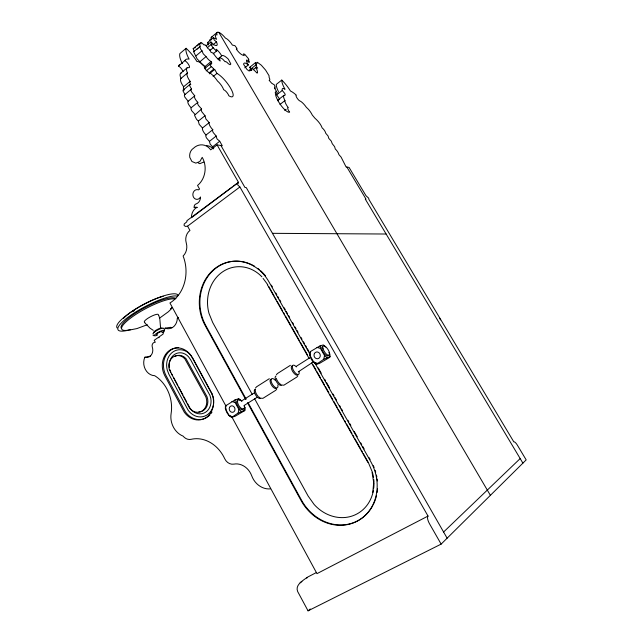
<?xml version="1.0" encoding="UTF-8"?>
<svg xmlns="http://www.w3.org/2000/svg" width="643" height="643" viewBox="0 0 643 643"><rect width="100%" height="100%" fill="white"/><g stroke="black" fill="none" stroke-linecap="round" stroke-linejoin="round"><path stroke-width="0.96" d="M244.002 405.701L244.935 407.405L244.983 410.089L244.236 410.901L235.29 416.166L231.601 417.452L229.117 415.587L225.38 408.707L225.396 406.014L235.081 399.858L238.754 398.692L241.205 400.581L239.622 400.059M183.03 71.63A4.485 1.495 51.1 0 0 178.424 66.028L184.798 60.659A4.501 1.471 51.2 0 1 188.72 64.75A4.501 1.471 51.2 0 1 188.849 67.692A11.325 3.721 51.5 0 0 187.451 73.021A9.323 3.094 51.5 0 0 190.135 81.356L189.878 82.529L190.778 84.651L189.773 84.587L189.564 85.543L191.542 89.096L190.915 89.827L191.421 91.66L194.757 95.839A4.927 1.68 51.7 0 0 197.827 102.333L197.562 103.394L198.333 105.315L201.629 108.972L201.187 109.873L201.773 111.729L205.013 115.724L205.913 119.027L209.192 122.62A5.602 1.945 52.2 0 0 212.793 129.677L212.487 130.658L213.146 132.458L216.193 136.043L216.964 138.84L219.713 141.259L222.301 145.768L217.069 144.876L210.703 149.851A14.13 12.153 -84.7 0 0 193.615 148.147A8.335 7.153 -84.6 0 0 189.781 157.374L191.919 161.506L195.85 163.129L199.869 161.514L202.223 157.358A20.23 17.313 -85.9 0 1 197.546 185.457L199.563 189.042L198.47 189.878A4.895 4.22 -87.7 0 0 193.945 191.301A4.895 4.22 -87.7 0 0 193.278 196.678A4.758 4.107 -87.7 0 0 196.79 199.338A4.758 4.107 -87.7 0 0 200.503 196.983A6.888 5.932 -88 0 1 196.083 203.935A3.054 2.636 -88.7 0 0 194.154 207.359L197.136 207.52M201.629 108.972L194.516 115.266L196.525 119.301L198.325 121.093L199.201 124.396L202.489 127.965A5.586 1.977 52.1 0 0 206.049 135.006L205.744 136.003L206.387 137.803L209.425 141.364L210.181 144.169L213.797 148.059M279.697 99.199L276.683 94.843L282.245 90.486L284.761 93.452L285.267 94.859L284.833 95.268A9.203 2.572 53.5 0 0 284.945 100.581A7.153 2.017 53.5 0 0 288.289 107.654A4.163 1.182 53.6 0 0 289.631 112.099A10.457 2.974 53.4 0 1 280.179 104.254A14.556 4.131 53.4 0 1 276.578 91.547L274.481 88.003L275.228 88.236A2.725 0.764 53.2 0 1 275.116 86.701L274.4 84.916L271.635 83.196L269.12 80.271A5.763 1.616 52.9 0 0 269.12 77.369L269.023 75.665L265.591 70.087L261.323 65.208L257.337 62.267L256.822 62.451L257.055 63.504L255.367 62.733L256.637 65.353L255.818 64.975L255.801 65.715L257.722 68.206L255.826 67.563L253.004 69.846M250.175 70.256L250.191 69.516L255.818 64.975M372.795 492.474L373.704 482.523L372.088 472.396M225.38 408.707L226.071 405.194M231.601 417.452L238.167 412.991L238.866 409.454L235.105 402.542L235.081 399.858M244.236 410.901L244.935 407.405M328.911 352.525L329.803 354.092L330.108 356.744L329.023 357.781L319.507 363.391L316.276 364.34L313.848 362.282L309.813 355.161L310.593 351.456L320.182 345.773L323.381 344.953L325.784 347.035M316.276 364.34L323.734 359.3L324.522 355.563L320.455 348.418L320.182 345.773M181.374 72.956A11.277 3.794 51.3 0 0 180.988 78.414A9.283 3.151 51.3 0 0 183.617 86.749L183.351 87.93L184.236 90.052L183.223 90.004L183.006 90.96L184.967 94.505L184.332 95.252L184.822 97.077L188.158 101.248A4.911 1.712 51.6 0 0 191.196 107.727L190.915 108.796L191.678 110.717L194.974 114.35M178.553 317.361L177.315 318.229A11.212 9.541 82.1 0 1 165.074 328.163L162.944 334.191L154.216 340.292L155.268 342.261A3.737 3.159 80.2 0 0 152.311 347.18A7.845 6.591 80.1 0 1 151.274 355.024A7.845 6.591 80.1 0 1 144.852 357.235A12.249 10.312 78.9 0 0 145.382 369.46A12.249 10.312 78.9 0 0 154.674 375.689A33.388 27.762 76.4 0 1 171.11 413.578A18.864 15.979 74.2 0 0 183.078 436.107A9.452 7.989 73.4 0 0 191.132 439.314A33.235 27.954 70.4 0 1 224.704 458.7A9.203 7.885 69.9 0 0 233.883 464.117A17.112 14.596 68 0 1 251.718 475.804A18.888 16.348 67 0 0 270.414 488.865M306.807 578.153L307.531 577.141L316.3 572.591M297.926 375.769L296.97 376.983L283.868 385.197L281.2 384.996M276.747 389.055L275.743 390.293L262.923 398.33L260.238 398.162M276.377 374.765L277.39 373.567L290.411 365.296M238.031 399.536L238.754 398.692M255.496 388.026L256.565 386.797L269.304 378.703M298.28 371.831L312.723 362.314M307.049 577.47C302.853 580.605 294.976 584.961 297.637 591.48L308.053 610.85L441.138 544.115L526.175 459.898L517.438 445.286A4.983 1.358 60 0 0 513.853 441.934L368.889 199.394L368.648 198.14L366.004 195.737L349.085 167.429L346.063 166.915L341.103 157.109L338.885 154.601A4.268 1.165 54.6 0 0 335.292 149.015L334.601 146.652L332.294 143.767L331.209 141.026L328.79 138.382L328.075 136.003L325.72 133.238A3.754 1.021 54.2 0 0 322.183 127.949C320.825 124.163 317.859 120.788 314.901 118.175L312.265 115.025A7.282 1.977 53.9 0 0 306.438 107.421A8.954 2.443 53.8 0 0 299.742 100.887A3.553 0.964 53.6 0 1 296.817 97.664A3.553 0.964 53.6 0 1 296.351 95.196A21.991 6.06 53.7 0 0 290.459 91.009A17.176 4.75 53.3 0 0 281.779 80.078L276.313 84.386A16.79 4.67 53.4 0 0 278.499 91.716M310.593 351.456L309.572 352.509L309.813 355.161M171.343 308.865L168.337 311.775L159.488 318.205M443.598 532.01L520.179 458.572M207.351 47.711L211.057 44.6L212.487 47.06L216.41 51.135L216.884 50.741L216.185 49.238A6.888 2.066 51.8 0 1 221.682 55.885A10.794 3.231 52.1 0 1 228.386 59.212L230.845 64.027L230.138 64.726L228.313 63.721A3.93 1.182 52.1 0 0 225.146 61.768L222.582 59.043L220.404 57.806L219.48 58.553L220.195 61.005A9.918 2.982 51.8 0 1 213.219 53.08L210.976 52.316L210.173 50.025L208.083 48.595L205.913 45.452L204.683 44.664L204.177 45.05L201.508 42.623L200.825 42.8L201.002 43.941L199.812 43.274L199.217 43.555L200.335 46.352L193.599 51.657L197.12 58.907L199.941 61.712A6.486 2.042 51.5 0 0 204.964 66.567L205.76 68.222L204.972 68.319L211.081 63.255L211.547 64.043L209.473 64.34L211.274 66.679A3.119 0.973 51.8 0 1 213.725 69.139L214.674 69.436L216.98 73.406A16.63 5.248 52.1 0 1 231.938 90.759A11.847 3.729 52.2 0 1 228.836 95.775A4.782 1.519 52.2 0 0 223.66 89.731A8.335 2.652 52 0 0 217.471 80.986A10.835 3.456 51.9 0 0 208.3 72.169L205.157 69.123L204.313 67.266L204.619 66.398A10.979 3.504 51.6 0 0 196.959 61.583A21.058 6.8 51.2 0 0 186.1 48.297L179.863 53.594A20.463 6.639 51.4 0 0 182.387 63.649M193.599 51.657L194.266 51.472L193.165 48.675L199.217 43.555M197.055 45.983L200.825 42.8M196.549 49.551L198.06 48.273M211.242 37.374L216.988 32.528M208.42 44.994L207.472 42.639L213.315 37.72L216.619 39.279A7.507 2.178 51.8 0 1 217.045 34.971A9.894 2.853 51.9 0 1 218.845 32.391A9.894 2.853 51.9 0 1 225.484 38.146A7.37 2.114 52 0 1 232.364 45.074L234.952 45.693L236.881 48.329L236.97 49.173L236.302 49.093A7.636 2.162 52.2 0 0 242.427 54.985L244.236 55.628L243.48 53.859L244.79 54.333L248.536 58.786L248.881 59.823L248.286 59.775L249.46 62.033L249.066 62.427L247.901 61.495L246.816 59.928A6.43 1.833 52.5 0 0 248.327 64.943L244.758 67.845M308.053 610.85L310.28 608.969M206.114 45.782L211.041 41.891L213.613 44.737L215.63 45.452A8.078 2.387 51.7 0 0 216.458 41.891L214.28 40.075L213.315 37.72M195.898 55.925L201.99 50.813L200.672 49.214L199.676 46.537M212.809 44.954L216.458 41.891M180.603 73.302L187.017 67.925M209.731 50.668L213.436 47.566M199.941 61.712L206.041 56.616A6.502 2.001 51.7 0 0 211.057 61.511L211.869 63.167L211.081 63.255M180.988 78.414L187.451 73.021M213.179 53.827L216.884 50.741M204.964 66.567L211.057 61.511M183.617 86.749L190.135 81.356M217.985 58.947L221.682 55.885M206.21 70.875L211.274 66.679M183.223 90.004L189.773 84.587M209.184 72.876L213.725 69.139M209.305 73.857L214.674 69.436M184.967 94.505L191.542 89.096M213.138 76.557L216.98 73.406M188.158 101.248L194.757 95.839M191.196 107.727L197.827 102.333M250.191 69.516L251.019 69.886L249.765 67.266L255.367 62.733M198.325 121.093L205.013 115.724M202.489 127.965L209.192 122.62M206.049 135.006L212.793 129.677M209.425 141.364L216.193 136.043M275.164 92.648L276.578 91.547M212.937 146.556L219.713 141.259M278.258 99.778L283.852 95.413M280.018 104.415L284.945 100.581M284.745 110.387L286.159 109.294M217.069 144.876L238.505 182.355L186.96 220.653L186.832 221.811L184.179 224.021L184.115 225.54L185.522 226.432L187.571 226.167L239.895 186.976L428.029 516.064A6.816 2.508 62.2 0 0 429.468 523.683L441.138 544.115M232.123 187.153L191.453 217.744A10.907 9.444 -89.5 0 1 197.12 207.239L194.154 207.359M233.722 185.956L238.505 182.355M300.136 582.775L301.921 581.441M241.72 400.846L254.499 392.76M296.511 366.18L310.063 357.604M244.227 405.428L257.039 397.366M238.167 412.991L244.983 410.089M428.029 516.064L316.975 573.636L231.729 416.704M323.734 359.3L330.108 356.744M193.165 48.675L193.768 48.378M147.255 324.755L136.935 328.581L130.352 329.875M203.831 162.052L199.828 163.652L198.269 163.009M194.797 47.887L195.488 47.711M249.765 67.266L250.328 67.137M144.852 357.235L150.374 356.134M165.074 328.163L170.483 327.319A11.108 9.484 82.1 0 0 171.898 327.737M272.463 233.329L386.13 234.02M207.472 42.639L208.179 42.671M211.057 44.6L211.756 44.68L210.55 42.052M316.967 347.397L320.455 348.418M313.848 362.282L317.32 363.319M231.898 401.489L235.105 402.542M229.117 415.587L232.308 416.664M239.895 186.976L237.926 185.136L237.508 183.938L238.223 183.183L237.942 182.299M153.034 335.325L153.645 335.718M153.283 330.349L150.108 328.251L144.82 322.866M238.866 409.454L241.35 411.335M206.041 56.616L203.228 53.787L201.99 50.813M324.522 355.563L326.941 357.645M263.091 278.411L267.769 284.72M346.858 167.043L366.004 199.113L365.248 199.041L522.904 463.137M218.845 32.391L490.392 495.335M447.126 538.183L246.253 187.587L244.959 187.467L220.943 145.535M271.378 285.162L272.367 286.899M275.823 292.999L276.811 294.743M277.792 296.487L278.781 298.231M279.769 299.968L280.758 301.712M284.214 307.812L285.203 309.556M286.183 311.3L287.67 313.913M288.651 315.657L289.639 317.393M292.605 322.625L293.594 324.369M295.073 326.982L296.061 328.726M297.042 330.47L298.031 332.206M300.996 337.438L301.985 339.183M303.464 341.795L304.452 343.539M305.433 345.275L306.422 347.019M307.41 348.763L308.889 351.375M318.269 367.933L321.235 373.157M324.683 379.257L325.671 381.002M326.66 382.746L329.626 387.97M333.074 394.071L334.063 395.815M335.051 397.559L336.53 400.171M339.496 405.395L340.485 407.14M341.465 408.884L342.454 410.628M347.887 420.209L348.876 421.953M349.856 423.697L350.845 425.441M354.301 431.533L357.267 436.766M360.715 442.866L361.704 444.602M362.692 446.346L364.171 448.959M369.106 457.671L370.095 459.415M310.368 355L268.87 281.722A42.808 37.768 82.5 0 0 216.723 267.199A42.808 37.768 82.5 0 0 205.141 325.511L245.618 399.367M314.323 361.977L370.649 461.417A45.179 39.914 61.5 0 1 357.998 520.726A45.179 39.914 61.5 0 1 301.028 500.479L247.547 402.88M268.758 286.465L274.167 296.037M275.156 297.773L276.136 299.517M277.125 301.254L282.542 310.826M283.523 312.57L284.511 314.314M285.492 316.051L290.909 325.623M291.898 327.367L299.284 340.42M300.265 342.156L307.651 355.217M313.069 364.79L316.026 370.006M317.007 371.75L320.455 377.843M321.444 379.579L324.394 384.803M325.382 386.539L328.83 392.632M329.811 394.376L332.769 399.6M333.749 401.336L337.197 407.429M338.186 409.173L343.595 418.746M344.584 420.482L345.564 422.226M346.553 423.962L351.97 433.535M352.951 435.279L353.939 437.015M354.92 438.759L360.337 448.332M361.326 450.076L362.306 451.812M363.295 453.556L368.222 462.253L372.353 472.123A38.91 34.425 61.4 0 1 373.535 477.588M267.319 284.632L309.146 358.569M311.614 362.933L367.917 462.462M187.571 226.167L189.95 230.451A10.746 9.291 88.5 0 0 186.253 242.941A11.912 10.208 87.7 0 1 183.118 256.01A36.458 30.888 85.8 0 1 169.945 302.974L225.974 406.127M252.209 394.352L212.696 322.497L209.023 313.454A36.884 32.584 82.5 0 1 222.438 271.965A36.884 32.584 82.5 0 1 261.918 276.836M254.62 398.732L308.101 495.994L314.114 504.458A38.91 34.425 61.4 0 0 349.631 516.739A38.91 34.425 61.4 0 0 373.438 490.119M246.165 399.182L205.728 325.414A42.768 37.736 82.5 0 1 209.658 274.191A42.768 37.736 82.5 0 1 254.564 266.242M248.094 402.695L301.527 500.182A45.123 39.882 61.5 0 0 372.667 505.792M212.407 394.352L192.828 358.215L190.312 354.639A16.549 14.106 78.2 0 0 173.08 351.834A16.549 14.106 78.2 0 0 167.301 370.207L168.932 374.306L188.069 410.081A16.879 14.435 75.1 0 0 206.467 415.282A16.879 14.435 75.1 0 0 212.921 395.871M171.657 373.913L172.597 375.673M173.546 377.441L177.798 385.382M178.746 387.142L182.998 395.083M183.938 396.852L186.775 402.14M187.724 403.908L190.087 408.321L192.136 410.644A13.808 11.807 75.1 0 0 205.575 412.243A13.808 11.807 75.1 0 0 210.832 398.588L209.964 395.461L190.706 359.879L188.536 356.785A13.495 11.502 78.2 0 0 175.129 354.076A13.495 11.502 78.2 0 0 169.398 367.756M169.768 369.468L170.829 372.136M158.789 315.391L159.834 319.008L160.525 327.335M211.274 39.834A9.862 2.91 51.8 0 1 211.965 36.989M209.538 40.413A7.483 2.226 51.7 0 1 210.06 39.649M178.424 66.028A27.022 9.01 51.6 0 1 180.128 64.549M184.798 60.659A27.119 8.841 51.7 0 1 189.106 59.108A20.536 6.51 51.5 0 1 186.1 48.297M257.739 268.356A42.768 37.736 82.5 0 1 259.274 269.554M260.753 270.824A42.768 37.736 82.5 0 1 265.463 275.831M373.334 465.628A45.123 39.882 61.5 0 1 374.113 467.485M375.142 470.314A45.123 39.882 61.5 0 1 375.721 472.211M376.452 475.089A45.123 39.882 61.5 0 1 376.846 477.042M377.16 479.003A45.123 39.882 61.5 0 1 377.393 480.972M377.505 488.736A45.123 39.882 61.5 0 1 377.071 492.57M376.541 495.359A45.123 39.882 61.5 0 1 373.085 504.988M206.491 145.543A14.033 12.088 -84.6 0 1 213.315 148.911M175.025 356.302A11.22 9.557 78.2 0 1 186.012 358.641L206.982 396.627L207.697 399.207A11.518 9.846 75.1 0 1 198.832 411.954M178.706 347.67A18.888 16.083 78.2 0 0 166.031 375.56L185.377 411.777A19.242 16.445 75.1 0 0 210.012 414.775M211.997 412.099A19.242 16.445 75.1 0 1 211.065 413.497M373.768 479.429A38.91 34.425 61.4 0 1 373.961 482.17M373.985 483.166A38.91 34.425 61.4 0 1 373.72 488.166M158.789 337.792A3.07 0.611 -28.1 0 1 159.151 337.446M172.332 307.507A31.105 6.969 -27.9 0 1 170.958 308.728M130.28 329.746A31.105 6.969 -27.9 0 1 133.848 315.769A31.105 6.969 -27.9 0 1 175.105 299.003M172.147 307.555A34.626 7.796 -27.9 0 1 170.829 308.616M130.633 329.578A34.626 7.796 -27.9 0 1 129.87 315.89A34.626 7.796 -27.9 0 1 177.452 296.142M157.117 334.561A3.07 0.627 -28.1 0 1 157.294 333.572A3.07 0.627 -28.1 0 1 160.766 331.7A3.07 0.627 -28.1 0 1 161.795 332.053M157.374 335.18A5.562 1.133 -28.1 0 1 155.132 334.44A5.562 1.133 -28.1 0 1 162.647 330.406A5.562 1.133 -28.1 0 1 162.253 332.56M153.347 334.111A5.972 1.23 -28.1 0 1 157.583 330.068A5.972 1.23 -28.1 0 1 163.499 328.661M154.007 332.6A4.622 0.956 -28 0 1 157.286 329.473A4.622 0.956 -28 0 1 161.867 328.38M144.812 322.32A7.989 1.76 -27.9 0 1 150.414 316.798A7.989 1.76 -27.9 0 1 158.387 315.054M121.39 328.396A31.097 7.001 -27.9 0 1 143.775 308.262A31.097 7.001 -27.9 0 1 175.861 298.601M117.139 327.938A34.609 7.877 -27.9 0 1 143.309 304.718A34.609 7.877 -27.9 0 1 178.151 295.346M123.544 318.341A29.417 6.735 -27.9 0 1 163.193 296.254M132.739 311.678A26.926 6.165 -27.9 0 1 134.266 310.625M244.364 405.966A5.24 2.508 58.2 0 1 241.366 408.401A5.24 2.508 58.2 0 1 237.532 401.385A5.24 2.508 58.2 0 1 241.872 401.401M243.424 408.546A5.24 2.508 58.2 0 1 238.328 406.955A5.24 2.508 58.2 0 1 237.548 400.412M277.816 384.916A5.337 2.355 58 0 1 275.027 387.239A5.337 2.355 58 0 1 271.065 380.126A5.337 2.355 58 0 1 275.252 380.294M276.104 388.501A5.337 2.355 58 0 1 271.201 384.578A5.337 2.355 58 0 1 270.952 379.217M230.298 416.085A5.208 2.556 58.3 0 1 226.907 412.549A5.208 2.556 58.3 0 1 226.006 408.176M316.171 363.343A5.449 2.17 57.7 0 1 312.088 360.442A5.449 2.17 57.7 0 1 310.095 354.848M298.995 371.59A5.401 2.259 57.8 0 1 296.327 373.84A5.401 2.259 57.8 0 1 292.3 366.671A5.401 2.259 57.8 0 1 296.375 366.936M297.347 375.158A5.393 2.259 57.8 0 1 292.477 371.14A5.393 2.259 57.8 0 1 292.099 365.803M281.184 385.31A5.353 2.339 57.9 0 1 276.289 381.371A5.353 2.339 57.9 0 1 276.008 376.018M280.71 384.41A5.353 2.331 57.9 0 1 276.313 378.293M328.549 355.081A5.482 2.114 57.7 0 1 323.799 353.055A5.482 2.114 57.7 0 1 322.464 346.545M260.294 398.427A5.289 2.427 58.1 0 1 255.367 394.577A5.289 2.427 58.1 0 1 255.215 389.208M259.764 397.567A5.297 2.427 58.1 0 1 258.558 396.731M257.964 396.152A5.297 2.427 58.1 0 1 255.351 389.562M277.921 100.822A9.171 2.628 53.4 0 1 279.255 99.617M276.683 94.843A9.139 2.588 53.3 0 1 278.114 92.881M281.779 80.078A16.839 4.573 53.5 0 0 285.042 89.305A9.171 2.54 53.4 0 0 282.245 90.486M255.826 67.563A9.235 2.628 52.6 0 1 257.128 73.173L252.635 68.624L251.381 68.688L251.582 70.521A3.729 1.077 52.6 0 0 249.942 70.843L248.817 70.867L246.856 69.315L243.609 64.356A10.304 2.974 52.6 0 1 248.327 64.943M439.426 318.197A4.035 1.133 57.7 0 1 440.6 319.876M190.987 409.615L189.299 407.686L169.254 369.452A11.244 9.573 78.2 0 1 173.184 356.961A11.244 9.573 78.2 0 1 184.879 358.89L205.881 396.956L206.596 399.536A11.542 9.862 75.1 0 1 202.207 410.949A11.542 9.862 75.1 0 1 190.987 409.615M212.005 394.175L192.12 357.46A18.92 16.107 78.2 0 0 169.696 350.282A18.92 16.107 78.2 0 0 164.865 375.834L184.244 412.123A19.282 16.469 75.1 0 0 205.929 417.685A19.282 16.469 75.1 0 0 212.005 394.175M323.035 348.755A5.482 2.106 57.7 0 0 328.927 355.338A5.482 2.106 57.7 0 0 326.684 347.726A5.482 2.106 57.7 0 0 323.035 348.755M229.543 407.357A3.295 2.853 73.2 0 0 232.236 412.332A3.295 2.853 73.2 0 0 234.542 407.541A3.295 2.853 73.2 0 0 229.543 407.357M314.355 353.626A3.44 3.127 74.1 0 0 317.272 358.778A3.44 3.127 74.1 0 0 319.812 353.682A3.44 3.127 74.1 0 0 314.355 353.626"/></g></svg>
